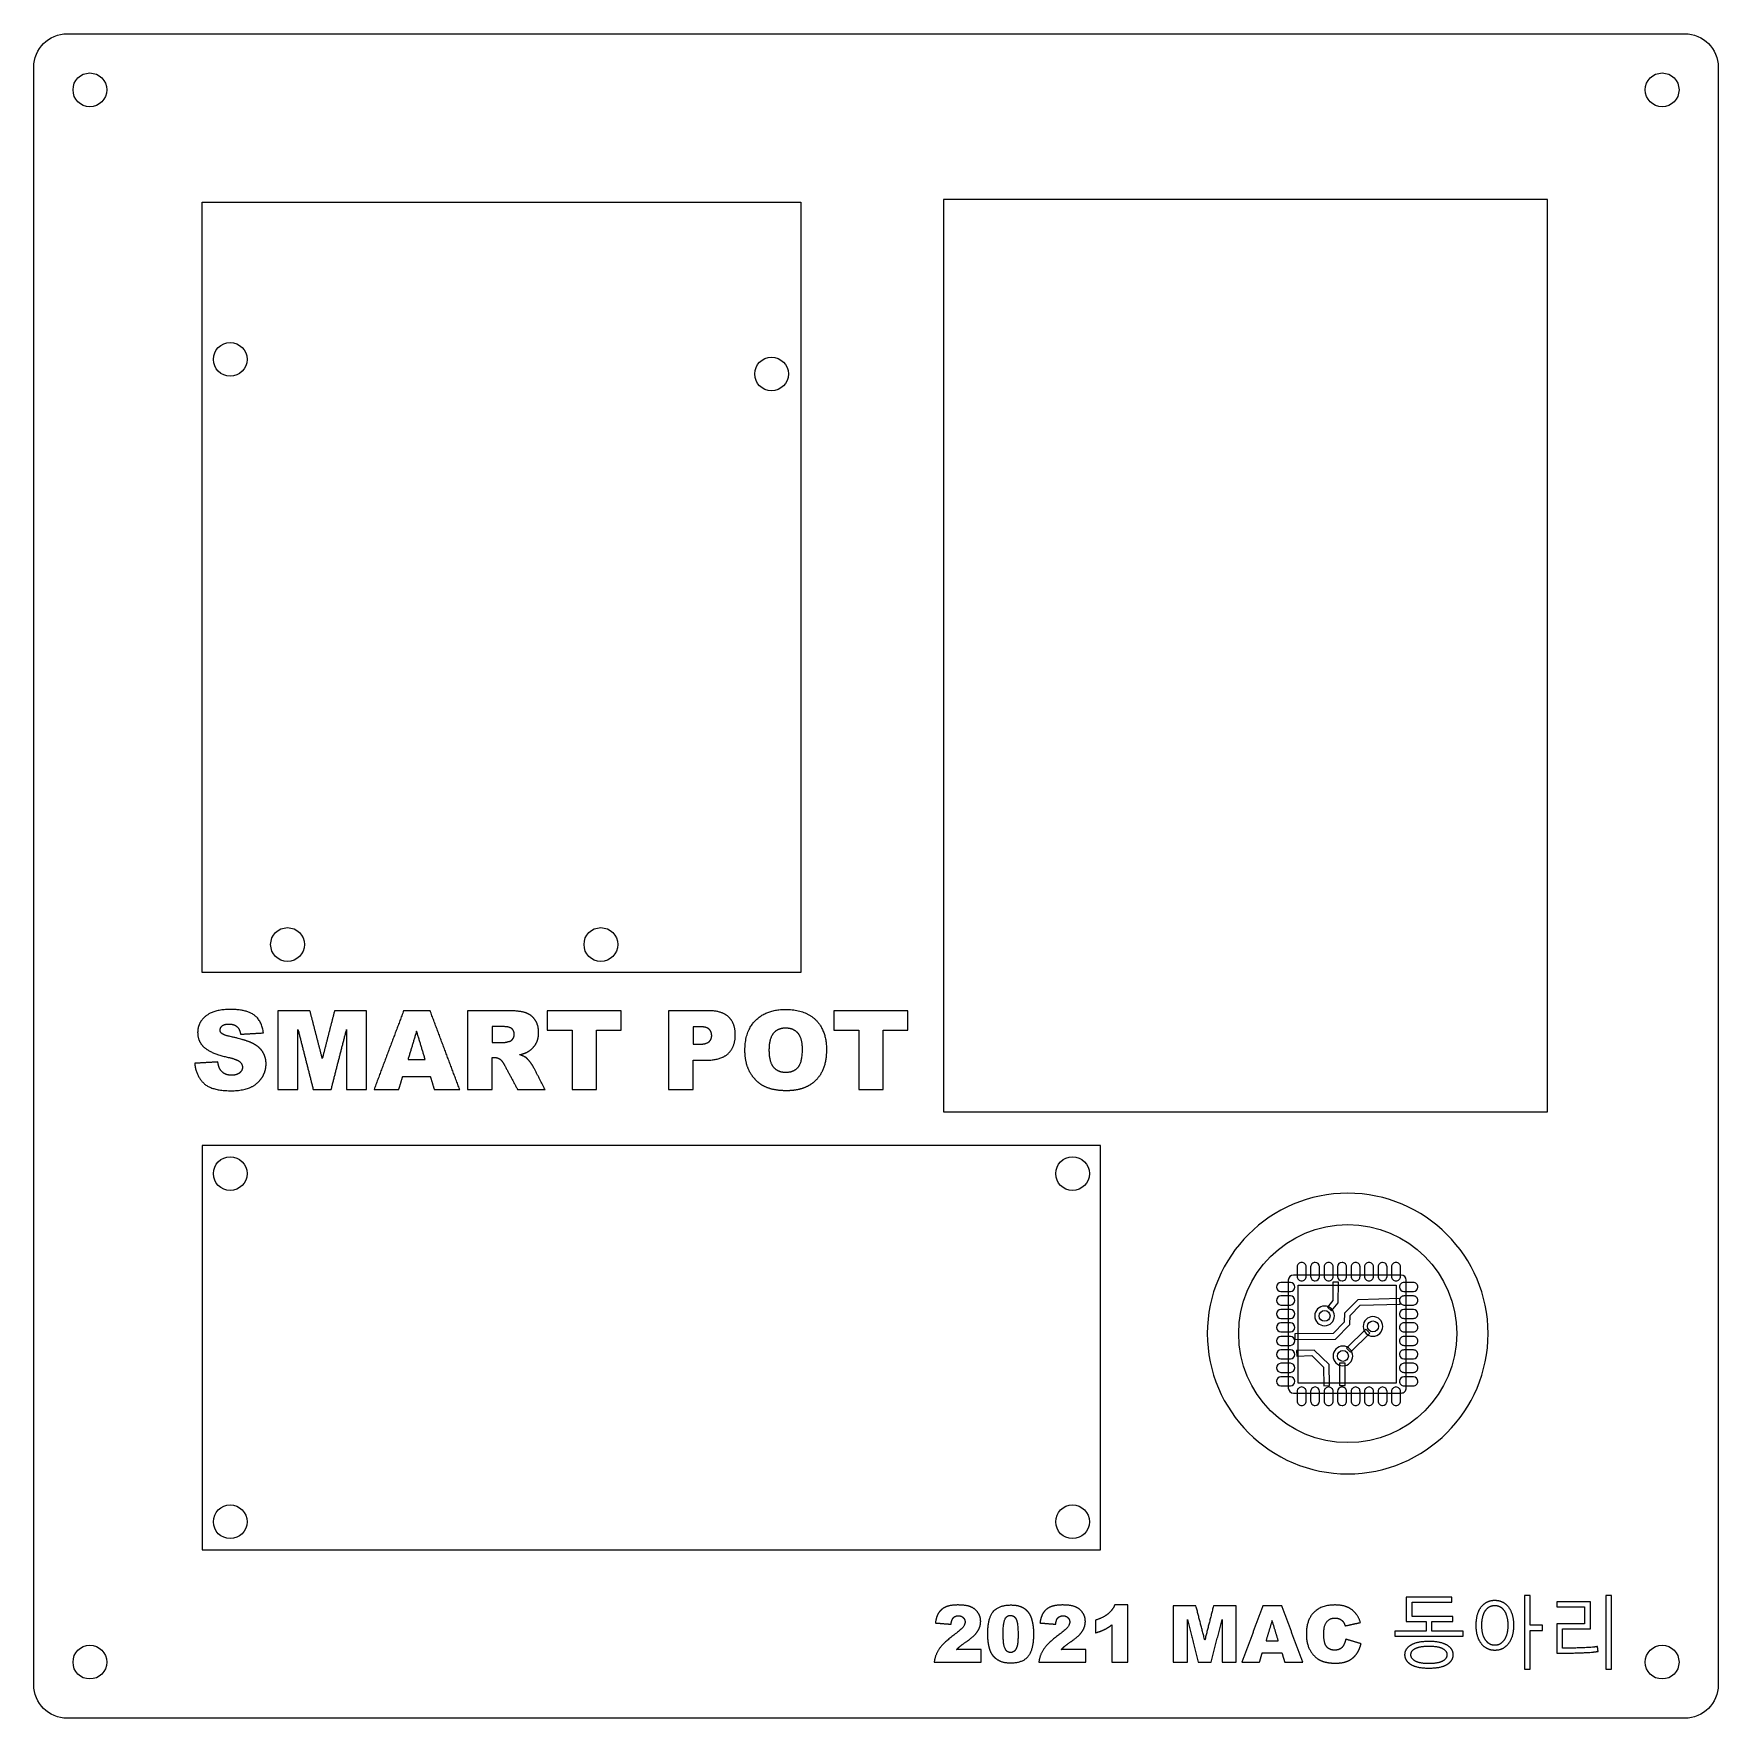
# Model space of a CAD drawing. Header units: millimetres. Extents: x 0 to 150, y 0 to 150.
import ezdxf

# ---------------------------------------------------------------- set-up
doc = ezdxf.new("R2010")
doc.units = ezdxf.units.MM
doc.layers.add('LCD', color=18, linetype='Continuous', true_color=0x000000)
doc.layers.add('기본값', color=18, linetype='Continuous', true_color=0x000000)

msp = doc.modelspace()

# ---------------------------------------------------------------- linework, layer by layer
at = {"layer": 'LCD', "color": 18, "true_color": 0x000000}
for p, q in [((111.71, 39.02), (111.71, 29.41)), ((121.77, 39.47), (112.16, 39.47)), ((112.5, 40.2), (112.5, 39.35)), ((113.3, 39.35), (113.3, 40.2)), ((113.7, 40.2), (113.7, 39.35)), ((114.5, 39.35), (114.5, 40.2)), ((114.9, 40.2), (114.9, 39.35)), ((115.7, 39.35), (115.7, 40.2)), ((116.1, 40.2), (116.1, 39.35)), ((116.9, 39.35), (116.9, 40.2)), ((117.3, 40.2), (117.3, 39.35)), ((118.1, 39.35), (118.1, 40.2)), ((118.5, 40.2), (118.5, 39.35)), ((119.3, 39.35), (119.3, 40.2)), ((119.7, 40.2), (119.7, 39.35)), ((120.5, 39.35), (120.5, 40.2)), ((120.9, 40.2), (120.9, 39.35)), ((121.7, 39.35), (121.7, 40.2)), ((122.22, 29.41), (122.22, 39.02)), ((111.9, 38.8), (111.05, 38.8)), ((111.05, 38.01), (111.9, 38.01)), ((111.9, 37.61), (111.05, 37.61)), ((112.6, 29.85), (112.6, 38.58)), ((112.6, 38.58), (121.33, 38.58)), ((115.69, 38.84), (115.67, 37.19)), ((116.19, 38.83), (115.69, 38.84)), ((116.16, 37), (116.19, 38.83)), ((121.33, 38.58), (121.33, 29.85)), ((122.85, 38.8), (122.01, 38.8)), ((122.01, 38.01), (122.85, 38.01)), ((122.85, 37.61), (122.01, 37.61)), ((111.05, 36.8), (111.9, 36.8)), ((111.9, 36.4), (111.05, 36.4)), ((115.67, 37.19), (115.19, 36.61)), ((115.19, 36.61), (115.57, 36.29)), ((115.57, 36.29), (116.16, 37)), ((116.72, 36.08), (116.7, 35.28)), ((117.91, 37.27), (116.72, 36.08)), ((117.21, 35.87), (118.12, 36.78)), ((121.64, 37.37), (117.91, 37.27)), ((118.12, 36.78), (121.66, 36.87)), ((121.66, 36.87), (121.64, 37.37)), ((122.01, 36.8), (122.85, 36.8)), ((122.85, 36.4), (122.01, 36.4)), ((111.05, 35.61), (111.9, 35.61)), ((111.9, 35.21), (111.05, 35.21)), ((116.7, 35.28), (115.7, 34.26)), ((115.91, 33.77), (117.19, 35.07)), ((118.62, 34.66), (116.9, 32.96)), ((117.19, 35.07), (117.21, 35.87)), ((118.97, 34.3), (118.62, 34.66)), ((122.01, 35.61), (122.85, 35.61)), ((122.85, 35.21), (122.01, 35.21)), ((111.05, 34.4), (111.9, 34.4)), ((111.9, 34.01), (111.05, 34.01)), ((111.05, 33.21), (111.9, 33.21)), ((115.7, 34.26), (112.3, 34.24)), ((112.3, 34.24), (112.3, 33.74)), ((112.3, 33.74), (115.91, 33.77)), ((117.25, 32.61), (118.97, 34.3)), ((122.01, 34.4), (122.85, 34.4)), ((122.85, 34.01), (122.01, 34.01)), ((122.01, 33.21), (122.85, 33.21)), ((111.9, 32.8), (111.05, 32.8)), ((111.05, 32.01), (111.9, 32.01)), ((111.9, 31.61), (111.05, 31.61)), ((114.01, 32.79), (112.45, 32.75)), ((112.45, 32.75), (112.46, 32.25)), ((112.46, 32.25), (113.81, 32.29)), ((113.81, 32.29), (114.84, 31.28)), ((115.34, 31.49), (114.01, 32.79)), ((116.77, 31.61), (116.27, 31.61)), ((116.27, 31.61), (116.27, 29.62)), ((116.77, 29.62), (116.77, 31.61)), ((116.9, 32.96), (117.25, 32.61)), ((122.85, 32.8), (122.01, 32.8)), ((122.01, 32.01), (122.85, 32.01)), ((122.85, 31.61), (122.01, 31.61)), ((111.05, 30.8), (111.9, 30.8)), ((111.9, 30.4), (111.05, 30.4)), ((114.84, 31.28), (114.88, 29.61)), ((115.38, 29.62), (115.34, 31.49)), ((122.01, 30.8), (122.85, 30.8)), ((122.85, 30.4), (122.01, 30.4)), ((111.05, 29.61), (111.9, 29.61)), ((112.16, 28.96), (121.77, 28.96)), ((112.5, 29.1), (112.5, 28.25)), ((121.33, 29.85), (112.6, 29.85)), ((113.3, 28.25), (113.3, 29.1)), ((113.7, 29.1), (113.7, 28.25)), ((114.5, 28.25), (114.5, 29.1)), ((114.88, 29.61), (115.38, 29.62)), ((114.9, 29.1), (114.9, 28.25)), ((115.7, 28.25), (115.7, 29.1)), ((116.1, 29.1), (116.1, 28.25)), ((116.27, 29.62), (116.77, 29.62)), ((116.9, 28.25), (116.9, 29.1)), ((117.3, 29.1), (117.3, 28.25)), ((118.1, 28.25), (118.1, 29.1)), ((118.5, 29.1), (118.5, 28.25)), ((119.3, 28.25), (119.3, 29.1)), ((119.7, 29.1), (119.7, 28.25)), ((120.5, 28.25), (120.5, 29.1)), ((120.9, 29.1), (120.9, 28.25)), ((121.7, 28.25), (121.7, 29.1)), ((122.01, 29.61), (122.85, 29.61))]:
    msp.add_line(p, q, dxfattribs=at)
for points in [[(117, 46.76), (110.12, 46.76), (104.5, 41.14), (104.5, 34.26)], [(129.5, 34.26), (129.5, 41.14), (123.89, 46.76), (117, 46.76)], [(107.3, 34.26), (107.3, 39.63), (111.63, 43.96), (117, 43.96)], [(117, 43.96), (122.38, 43.96), (126.71, 39.63), (126.71, 34.26)], [(112.9, 40.6), (112.8, 40.6), (112.69, 40.56), (112.62, 40.48)], [(113.19, 40.48), (113.11, 40.56), (113.01, 40.6), (112.9, 40.6)], [(114.1, 40.6), (114, 40.6), (113.9, 40.56), (113.82, 40.48)], [(114.5, 40.2), (114.5, 40.42), (114.32, 40.6), (114.1, 40.6)], [(115.3, 40.6), (115.2, 40.6), (115.09, 40.56), (115.02, 40.48)], [(115.59, 40.48), (115.51, 40.56), (115.41, 40.6), (115.3, 40.6)], [(116.5, 40.6), (116.28, 40.6), (116.1, 40.42), (116.1, 40.2)], [(116.79, 40.48), (116.71, 40.56), (116.61, 40.6), (116.5, 40.6)], [(117.7, 40.6), (117.6, 40.6), (117.5, 40.56), (117.42, 40.48)], [(117.99, 40.48), (117.91, 40.56), (117.81, 40.6), (117.7, 40.6)], [(118.9, 40.6), (118.8, 40.6), (118.69, 40.56), (118.62, 40.48)], [(119.19, 40.48), (119.11, 40.56), (119.01, 40.6), (118.9, 40.6)], [(120.1, 40.6), (120, 40.6), (119.9, 40.56), (119.82, 40.48)], [(120.5, 40.2), (120.5, 40.42), (120.32, 40.6), (120.1, 40.6)], [(121.3, 40.6), (121.2, 40.6), (121.09, 40.56), (121.02, 40.48)], [(121.59, 40.48), (121.51, 40.56), (121.41, 40.6), (121.3, 40.6)], [(112.16, 39.47), (111.91, 39.47), (111.71, 39.27), (111.71, 39.02)], [(112.62, 40.48), (112.54, 40.41), (112.5, 40.31), (112.5, 40.2)], [(112.5, 39.35), (112.5, 39.25), (112.54, 39.15), (112.62, 39.07)], [(112.62, 39.07), (112.69, 39), (112.8, 38.95), (112.9, 38.95)], [(112.9, 38.95), (113.01, 38.95), (113.11, 39), (113.19, 39.07)], [(113.3, 40.2), (113.3, 40.31), (113.26, 40.41), (113.19, 40.48)], [(113.19, 39.07), (113.26, 39.15), (113.3, 39.25), (113.3, 39.35)], [(113.82, 40.48), (113.75, 40.41), (113.7, 40.31), (113.7, 40.2)], [(113.7, 39.35), (113.7, 39.25), (113.75, 39.15), (113.82, 39.07)], [(113.82, 39.07), (113.9, 39), (114, 38.95), (114.1, 38.95)], [(114.1, 38.95), (114.32, 38.95), (114.5, 39.13), (114.5, 39.35)], [(115.02, 40.48), (114.94, 40.41), (114.9, 40.31), (114.9, 40.2)], [(114.9, 39.35), (114.9, 39.25), (114.94, 39.15), (115.02, 39.07)], [(115.02, 39.07), (115.09, 39), (115.2, 38.95), (115.3, 38.95)], [(115.3, 38.95), (115.41, 38.95), (115.51, 39), (115.59, 39.07)], [(115.7, 40.2), (115.7, 40.31), (115.66, 40.41), (115.59, 40.48)], [(115.59, 39.07), (115.66, 39.15), (115.7, 39.25), (115.7, 39.35)], [(116.1, 39.35), (116.1, 39.13), (116.28, 38.95), (116.5, 38.95)], [(116.5, 38.95), (116.61, 38.95), (116.71, 39), (116.79, 39.07)], [(116.9, 40.2), (116.9, 40.31), (116.86, 40.41), (116.79, 40.48)], [(116.79, 39.07), (116.86, 39.15), (116.9, 39.25), (116.9, 39.35)], [(117.42, 40.48), (117.34, 40.41), (117.3, 40.31), (117.3, 40.2)], [(117.3, 39.35), (117.3, 39.25), (117.34, 39.15), (117.42, 39.07)], [(117.42, 39.07), (117.5, 39), (117.6, 38.95), (117.7, 38.95)], [(117.7, 38.95), (117.81, 38.95), (117.91, 39), (117.99, 39.07)], [(118.1, 40.2), (118.1, 40.31), (118.06, 40.41), (117.99, 40.48)], [(117.99, 39.07), (118.06, 39.15), (118.1, 39.25), (118.1, 39.35)], [(118.62, 40.48), (118.54, 40.41), (118.5, 40.31), (118.5, 40.2)], [(118.5, 39.35), (118.5, 39.25), (118.54, 39.15), (118.62, 39.07)], [(118.62, 39.07), (118.69, 39), (118.8, 38.95), (118.9, 38.95)], [(118.9, 38.95), (119.01, 38.95), (119.11, 39), (119.19, 39.07)], [(119.3, 40.2), (119.3, 40.31), (119.26, 40.41), (119.19, 40.48)], [(119.19, 39.07), (119.26, 39.15), (119.3, 39.25), (119.3, 39.35)], [(119.82, 40.48), (119.75, 40.41), (119.7, 40.31), (119.7, 40.2)], [(119.7, 39.35), (119.7, 39.25), (119.75, 39.15), (119.82, 39.07)], [(119.82, 39.07), (119.9, 39), (120, 38.95), (120.1, 38.95)], [(120.1, 38.95), (120.32, 38.95), (120.5, 39.13), (120.5, 39.35)], [(121.02, 40.48), (120.94, 40.41), (120.9, 40.31), (120.9, 40.2)], [(120.9, 39.35), (120.9, 39.25), (120.94, 39.15), (121.02, 39.07)], [(121.02, 39.07), (121.09, 39), (121.2, 38.95), (121.3, 38.95)], [(121.3, 38.95), (121.41, 38.95), (121.51, 39), (121.59, 39.07)], [(121.7, 40.2), (121.7, 40.31), (121.66, 40.41), (121.59, 40.48)], [(121.59, 39.07), (121.66, 39.15), (121.7, 39.25), (121.7, 39.35)], [(122.22, 39.02), (122.22, 39.27), (122.02, 39.47), (121.77, 39.47)], [(111.05, 38.8), (110.83, 38.8), (110.65, 38.62), (110.65, 38.4)], [(110.65, 38.4), (110.65, 38.18), (110.83, 38.01), (111.05, 38.01)], [(111.05, 37.61), (110.83, 37.6), (110.65, 37.43), (110.65, 37.21)], [(112.3, 38.4), (112.3, 38.62), (112.12, 38.8), (111.9, 38.8)], [(111.9, 38.01), (112.12, 38.01), (112.3, 38.18), (112.3, 38.4)], [(112.3, 37.21), (112.3, 37.43), (112.12, 37.6), (111.9, 37.61)], [(121.72, 38.69), (121.65, 38.61), (121.61, 38.51), (121.61, 38.4)], [(121.61, 38.4), (121.61, 38.18), (121.79, 38.01), (122.01, 38.01)], [(122.01, 38.8), (121.9, 38.8), (121.8, 38.76), (121.72, 38.69)], [(122.01, 37.61), (121.9, 37.61), (121.8, 37.56), (121.72, 37.49)], [(123.14, 38.69), (123.06, 38.76), (122.96, 38.8), (122.85, 38.8)], [(122.85, 38.01), (123.07, 38.01), (123.25, 38.18), (123.25, 38.4)], [(123.14, 37.49), (123.06, 37.56), (122.96, 37.61), (122.85, 37.61)], [(123.25, 38.4), (123.25, 38.51), (123.21, 38.61), (123.14, 38.69)], [(110.65, 37.21), (110.65, 36.98), (110.83, 36.81), (111.05, 36.8)], [(111.05, 36.4), (110.83, 36.4), (110.65, 36.23), (110.65, 36.01)], [(110.65, 36.01), (110.65, 35.79), (110.83, 35.61), (111.05, 35.61)], [(111.9, 36.8), (112.12, 36.81), (112.3, 36.98), (112.3, 37.21)], [(112.3, 36.01), (112.3, 36.23), (112.12, 36.4), (111.9, 36.4)], [(111.9, 35.61), (112.12, 35.61), (112.3, 35.79), (112.3, 36.01)], [(114.94, 36.71), (114.46, 36.71), (114.07, 36.31), (114.07, 35.83)], [(114.46, 35.83), (114.46, 36.1), (114.67, 36.32), (114.94, 36.32)], [(115.82, 35.83), (115.82, 36.31), (115.42, 36.71), (114.94, 36.71)], [(114.94, 36.32), (115.21, 36.32), (115.43, 36.1), (115.43, 35.83)], [(121.72, 37.49), (121.65, 37.41), (121.61, 37.31), (121.61, 37.21)], [(121.61, 37.21), (121.61, 37.1), (121.65, 37), (121.72, 36.92)], [(122.01, 36.4), (121.79, 36.4), (121.61, 36.23), (121.61, 36.01)], [(121.61, 36.01), (121.61, 35.9), (121.65, 35.8), (121.72, 35.72)], [(121.72, 36.92), (121.8, 36.85), (121.9, 36.8), (122.01, 36.8)], [(122.85, 36.8), (122.96, 36.8), (123.06, 36.85), (123.14, 36.92)], [(123.25, 36.01), (123.25, 36.23), (123.07, 36.4), (122.85, 36.4)], [(123.25, 37.21), (123.25, 37.31), (123.21, 37.41), (123.14, 37.49)], [(123.14, 36.92), (123.21, 37), (123.25, 37.1), (123.25, 37.21)], [(123.14, 35.72), (123.21, 35.8), (123.25, 35.9), (123.25, 36.01)], [(111.05, 35.21), (110.83, 35.2), (110.65, 35.03), (110.65, 34.8)], [(110.65, 34.8), (110.65, 34.58), (110.83, 34.41), (111.05, 34.4)], [(112.3, 34.8), (112.3, 35.03), (112.12, 35.2), (111.9, 35.21)], [(111.9, 34.4), (112.12, 34.41), (112.3, 34.58), (112.3, 34.8)], [(114.07, 35.83), (114.07, 35.35), (114.46, 34.96), (114.94, 34.96)], [(114.94, 35.35), (114.67, 35.35), (114.46, 35.56), (114.46, 35.83)], [(115.43, 35.83), (115.43, 35.56), (115.21, 35.35), (114.94, 35.35)], [(114.94, 34.96), (115.42, 34.96), (115.82, 35.35), (115.82, 35.83)], [(119.25, 35.77), (118.77, 35.77), (118.38, 35.38), (118.38, 34.89)], [(118.38, 34.89), (118.38, 34.41), (118.77, 34.02), (119.25, 34.02)], [(118.76, 34.89), (118.76, 35.16), (118.98, 35.38), (119.25, 35.38)], [(119.25, 34.41), (118.98, 34.41), (118.76, 34.62), (118.76, 34.89)], [(120.12, 34.89), (120.12, 35.38), (119.73, 35.77), (119.25, 35.77)], [(119.25, 35.38), (119.52, 35.38), (119.74, 35.16), (119.74, 34.89)], [(119.74, 34.89), (119.74, 34.62), (119.52, 34.41), (119.25, 34.41)], [(119.25, 34.02), (119.73, 34.02), (120.12, 34.41), (120.12, 34.89)], [(121.72, 35.09), (121.65, 35.01), (121.61, 34.91), (121.61, 34.8)], [(121.61, 34.8), (121.61, 34.7), (121.65, 34.6), (121.72, 34.52)], [(121.72, 35.72), (121.8, 35.65), (121.9, 35.61), (122.01, 35.61)], [(122.01, 35.21), (121.9, 35.21), (121.8, 35.16), (121.72, 35.09)], [(121.72, 34.52), (121.8, 34.45), (121.9, 34.4), (122.01, 34.4)], [(122.85, 35.61), (122.96, 35.61), (123.06, 35.65), (123.14, 35.72)], [(123.14, 35.09), (123.06, 35.16), (122.96, 35.21), (122.85, 35.21)], [(122.85, 34.4), (122.96, 34.4), (123.06, 34.45), (123.14, 34.52)], [(123.25, 34.8), (123.25, 34.91), (123.21, 35.01), (123.14, 35.09)], [(123.14, 34.52), (123.21, 34.6), (123.25, 34.7), (123.25, 34.8)], [(104.5, 34.26), (104.5, 27.37), (110.12, 21.76), (117, 21.76)], [(117, 24.55), (111.63, 24.55), (107.3, 28.88), (107.3, 34.26)], [(111.05, 34.01), (110.83, 34.01), (110.65, 33.83), (110.65, 33.61)], [(110.65, 33.61), (110.65, 33.39), (110.83, 33.21), (111.05, 33.21)], [(112.3, 33.61), (112.3, 33.83), (112.12, 34.01), (111.9, 34.01)], [(111.9, 33.21), (112.12, 33.21), (112.3, 33.39), (112.3, 33.61)], [(116.57, 33.14), (116.09, 33.14), (115.7, 32.74), (115.7, 32.26)], [(117.45, 32.26), (117.45, 32.74), (117.05, 33.14), (116.57, 33.14)], [(126.71, 34.26), (126.71, 28.88), (122.38, 24.55), (117, 24.55)], [(117, 21.76), (123.89, 21.76), (129.5, 27.37), (129.5, 34.26)], [(121.72, 33.89), (121.65, 33.81), (121.61, 33.71), (121.61, 33.61)], [(121.61, 33.61), (121.61, 33.5), (121.65, 33.4), (121.72, 33.32)], [(122.01, 34.01), (121.9, 34.01), (121.8, 33.96), (121.72, 33.89)], [(121.72, 33.32), (121.8, 33.25), (121.9, 33.2), (122.01, 33.21)], [(123.14, 33.89), (123.06, 33.96), (122.96, 34.01), (122.85, 34.01)], [(122.85, 33.21), (122.96, 33.2), (123.06, 33.25), (123.14, 33.32)], [(123.25, 33.61), (123.25, 33.71), (123.21, 33.81), (123.14, 33.89)], [(123.14, 33.32), (123.21, 33.4), (123.25, 33.5), (123.25, 33.61)], [(111.05, 32.8), (110.83, 32.8), (110.65, 32.62), (110.65, 32.4)], [(110.65, 32.4), (110.65, 32.18), (110.83, 32.01), (111.05, 32.01)], [(111.05, 31.61), (110.83, 31.6), (110.65, 31.43), (110.65, 31.21)], [(112.3, 32.4), (112.3, 32.62), (112.12, 32.8), (111.9, 32.8)], [(111.9, 32.01), (112.12, 32.01), (112.3, 32.18), (112.3, 32.4)], [(112.3, 31.21), (112.3, 31.43), (112.12, 31.6), (111.9, 31.61)], [(115.7, 32.26), (115.7, 31.78), (116.09, 31.39), (116.57, 31.39)], [(116.09, 32.26), (116.09, 32.53), (116.3, 32.75), (116.57, 32.75)], [(116.57, 31.78), (116.3, 31.78), (116.09, 31.99), (116.09, 32.26)], [(116.57, 32.75), (116.84, 32.75), (117.06, 32.53), (117.06, 32.26)], [(117.06, 32.26), (117.06, 31.99), (116.84, 31.78), (116.57, 31.78)], [(116.57, 31.39), (117.05, 31.39), (117.45, 31.78), (117.45, 32.26)], [(121.72, 32.69), (121.65, 32.61), (121.61, 32.51), (121.61, 32.4)], [(121.61, 32.4), (121.61, 32.18), (121.79, 32.01), (122.01, 32.01)], [(122.01, 32.8), (121.9, 32.8), (121.8, 32.76), (121.72, 32.69)], [(122.01, 31.61), (121.9, 31.61), (121.8, 31.56), (121.72, 31.49)], [(123.14, 32.69), (123.06, 32.76), (122.96, 32.8), (122.85, 32.8)], [(122.85, 32.01), (123.07, 32.01), (123.25, 32.18), (123.25, 32.4)], [(123.14, 31.49), (123.06, 31.56), (122.96, 31.61), (122.85, 31.61)], [(123.25, 32.4), (123.25, 32.51), (123.21, 32.61), (123.14, 32.69)], [(110.65, 31.21), (110.65, 30.98), (110.83, 30.81), (111.05, 30.8)], [(111.05, 30.4), (110.83, 30.4), (110.65, 30.23), (110.65, 30.01)], [(110.65, 30.01), (110.65, 29.79), (110.83, 29.61), (111.05, 29.61)], [(111.9, 30.8), (112.12, 30.81), (112.3, 30.98), (112.3, 31.21)], [(112.3, 30.01), (112.3, 30.23), (112.12, 30.4), (111.9, 30.4)], [(111.9, 29.61), (112.12, 29.61), (112.3, 29.79), (112.3, 30.01)], [(121.72, 31.49), (121.65, 31.41), (121.61, 31.31), (121.61, 31.21)], [(121.61, 31.21), (121.61, 31.1), (121.65, 31), (121.72, 30.92)], [(122.01, 30.4), (121.79, 30.4), (121.61, 30.23), (121.61, 30.01)], [(121.61, 30.01), (121.61, 29.9), (121.65, 29.8), (121.72, 29.72)], [(121.72, 30.92), (121.8, 30.85), (121.9, 30.8), (122.01, 30.8)], [(122.85, 30.8), (122.96, 30.8), (123.06, 30.85), (123.14, 30.92)], [(123.25, 30.01), (123.25, 30.23), (123.07, 30.4), (122.85, 30.4)], [(123.25, 31.21), (123.25, 31.31), (123.21, 31.41), (123.14, 31.49)], [(123.14, 30.92), (123.21, 31), (123.25, 31.1), (123.25, 31.21)], [(123.14, 29.72), (123.21, 29.8), (123.25, 29.9), (123.25, 30.01)], [(111.71, 29.41), (111.71, 29.16), (111.91, 28.96), (112.16, 28.96)], [(112.62, 29.38), (112.54, 29.31), (112.5, 29.21), (112.5, 29.1)], [(112.9, 29.5), (112.8, 29.5), (112.69, 29.46), (112.62, 29.38)], [(113.19, 29.38), (113.11, 29.46), (113.01, 29.5), (112.9, 29.5)], [(113.3, 29.1), (113.3, 29.21), (113.26, 29.31), (113.19, 29.38)], [(113.82, 29.38), (113.75, 29.31), (113.7, 29.21), (113.7, 29.1)], [(114.1, 29.5), (114, 29.5), (113.9, 29.46), (113.82, 29.38)], [(114.5, 29.1), (114.5, 29.32), (114.32, 29.5), (114.1, 29.5)], [(115.02, 29.38), (114.94, 29.31), (114.9, 29.21), (114.9, 29.1)], [(115.3, 29.5), (115.2, 29.5), (115.09, 29.46), (115.02, 29.38)], [(115.59, 29.38), (115.51, 29.46), (115.41, 29.5), (115.3, 29.5)], [(115.7, 29.1), (115.7, 29.21), (115.66, 29.31), (115.59, 29.38)], [(116.5, 29.5), (116.28, 29.5), (116.1, 29.32), (116.1, 29.1)], [(116.79, 29.38), (116.71, 29.46), (116.61, 29.5), (116.5, 29.5)], [(116.9, 29.1), (116.9, 29.21), (116.86, 29.31), (116.79, 29.38)], [(117.42, 29.38), (117.34, 29.31), (117.3, 29.21), (117.3, 29.1)], [(117.7, 29.5), (117.6, 29.5), (117.5, 29.46), (117.42, 29.38)], [(117.99, 29.38), (117.91, 29.46), (117.81, 29.5), (117.7, 29.5)], [(118.1, 29.1), (118.1, 29.21), (118.06, 29.31), (117.99, 29.38)], [(118.62, 29.38), (118.54, 29.31), (118.5, 29.21), (118.5, 29.1)], [(118.9, 29.5), (118.8, 29.5), (118.69, 29.46), (118.62, 29.38)], [(119.19, 29.38), (119.11, 29.46), (119.01, 29.5), (118.9, 29.5)], [(119.3, 29.1), (119.3, 29.21), (119.26, 29.31), (119.19, 29.38)], [(119.82, 29.38), (119.75, 29.31), (119.7, 29.21), (119.7, 29.1)], [(120.1, 29.5), (120, 29.5), (119.9, 29.46), (119.82, 29.38)], [(120.5, 29.1), (120.5, 29.32), (120.32, 29.5), (120.1, 29.5)], [(121.02, 29.38), (120.94, 29.31), (120.9, 29.21), (120.9, 29.1)], [(121.3, 29.5), (121.2, 29.5), (121.09, 29.46), (121.02, 29.38)], [(121.59, 29.38), (121.51, 29.46), (121.41, 29.5), (121.3, 29.5)], [(121.7, 29.1), (121.7, 29.21), (121.66, 29.31), (121.59, 29.38)], [(121.72, 29.72), (121.8, 29.65), (121.9, 29.61), (122.01, 29.61)], [(121.77, 28.96), (121.89, 28.96), (122, 29.01), (122.09, 29.09)], [(122.09, 29.09), (122.17, 29.18), (122.22, 29.29), (122.22, 29.41)], [(122.85, 29.61), (122.96, 29.61), (123.06, 29.65), (123.14, 29.72)], [(112.5, 28.25), (112.5, 28.15), (112.54, 28.05), (112.62, 27.97)], [(112.62, 27.97), (112.69, 27.9), (112.8, 27.85), (112.9, 27.85)], [(112.9, 27.85), (113.01, 27.85), (113.11, 27.9), (113.19, 27.97)], [(113.19, 27.97), (113.26, 28.05), (113.3, 28.15), (113.3, 28.25)], [(113.7, 28.25), (113.7, 28.15), (113.75, 28.05), (113.82, 27.97)], [(113.82, 27.97), (113.9, 27.9), (114, 27.85), (114.1, 27.85)], [(114.1, 27.85), (114.32, 27.85), (114.5, 28.03), (114.5, 28.25)], [(114.9, 28.25), (114.9, 28.15), (114.94, 28.05), (115.02, 27.97)], [(115.02, 27.97), (115.09, 27.9), (115.2, 27.85), (115.3, 27.85)], [(115.3, 27.85), (115.41, 27.85), (115.51, 27.9), (115.59, 27.97)], [(115.59, 27.97), (115.66, 28.05), (115.7, 28.15), (115.7, 28.25)], [(116.1, 28.25), (116.1, 28.03), (116.28, 27.85), (116.5, 27.85)], [(116.5, 27.85), (116.61, 27.85), (116.71, 27.9), (116.79, 27.97)], [(116.79, 27.97), (116.86, 28.05), (116.9, 28.15), (116.9, 28.25)], [(117.3, 28.25), (117.3, 28.15), (117.34, 28.05), (117.42, 27.97)], [(117.42, 27.97), (117.5, 27.9), (117.6, 27.85), (117.7, 27.85)], [(117.7, 27.85), (117.81, 27.85), (117.91, 27.9), (117.99, 27.97)], [(117.99, 27.97), (118.06, 28.05), (118.1, 28.15), (118.1, 28.25)], [(118.5, 28.25), (118.5, 28.15), (118.54, 28.05), (118.62, 27.97)], [(118.62, 27.97), (118.69, 27.9), (118.8, 27.85), (118.9, 27.85)], [(118.9, 27.85), (119.01, 27.85), (119.11, 27.9), (119.19, 27.97)], [(119.19, 27.97), (119.26, 28.05), (119.3, 28.15), (119.3, 28.25)], [(119.7, 28.25), (119.7, 28.15), (119.75, 28.05), (119.82, 27.97)], [(119.82, 27.97), (119.9, 27.9), (120, 27.85), (120.1, 27.85)], [(120.1, 27.85), (120.32, 27.85), (120.5, 28.03), (120.5, 28.25)], [(120.9, 28.25), (120.9, 28.15), (120.94, 28.05), (121.02, 27.97)], [(121.02, 27.97), (121.09, 27.9), (121.2, 27.85), (121.3, 27.85)], [(121.3, 27.85), (121.41, 27.85), (121.51, 27.9), (121.59, 27.97)], [(121.59, 27.97), (121.66, 28.05), (121.7, 28.15), (121.7, 28.25)]]:
    msp.add_open_spline(points, degree=3, dxfattribs=at)
at = {"layer": '기본값'}
for p, q in [((42.25, 63), (38.64, 63)), ((38.64, 63), (38.64, 56)), ((41.77, 61.59), (40.82, 61.59)), ((40.82, 61.59), (40.82, 60.16)), ((60.13, 63), (56.53, 63)), ((56.53, 63), (56.53, 56)), ((59.32, 61.58), (58.71, 61.58)), ((58.71, 61.58), (58.71, 60.02)), ((40.82, 60.16), (41.73, 60.16)), ((58.71, 60.02), (59.24, 60.02)), ((40.82, 56), (40.82, 58.84)), ((40.82, 58.84), (41.01, 58.84)), ((58.71, 56), (58.71, 58.6)), ((58.71, 58.6), (59.89, 58.6)), ((38.64, 56), (40.82, 56)), ((56.53, 56), (58.71, 56)), ((97.41, 10.09), (96.26, 10.09)), ((97.41, 5), (97.41, 10.09)), ((96.01, 8.33), (96.01, 5)), ((84.35, 6.13), (82.18, 6.13)), ((84.35, 5), (84.35, 6.13)), ((93.67, 6.13), (91.5, 6.13)), ((93.67, 5), (93.67, 6.13)), ((80.18, 5), (84.35, 5)), ((89.5, 5), (93.67, 5)), ((96.01, 5), (97.41, 5))]:
    msp.add_line(p, q, dxfattribs=at)
for points in [[(3, 150), (147, 150)], [(0, 3), (0, 147)], [(150, 147), (150, 3)], [(147, 0), (3, 0)]]:
    msp.add_lwpolyline(points, dxfattribs=at)
for points in [[(81, 54), (134.79, 54), (134.79, 135.24), (81, 135.24)], [(15, 68.9), (15, 135), (68.3, 135), (68.3, 69.9), (68.3, 66.4), (53.85, 66.4), (19.85, 66.4), (18.85, 66.4), (17.85, 66.4), (15, 66.4)], [(15, 15), (95, 15), (95, 51), (15, 51)]]:
    msp.add_lwpolyline(points, close=True, dxfattribs=at)
for centre in [(5, 145), (145, 145), (17.5, 121), (65.7, 119.7), (22.6, 68.9), (50.5, 68.9), (17.5, 48.5), (92.5, 48.5), (17.5, 17.5), (92.5, 17.5), (5, 5), (145, 5)]:
    msp.add_circle(centre, 1.5, dxfattribs=at)
at = {"layer": '기본값', "extrusion": (0, 0, -1)}
for centre, start, end in [((-3, 147), 360, 90), ((-147, 147), 90, 180), ((-3, 3), 270, 0), ((-147, 3), 180, 270)]:
    msp.add_arc(centre, 3, start, end, dxfattribs=at)
at = {"layer": '기본값'}
for points, knots in [([(20.46, 61.03), (20.33, 62.12), (19.62, 62.62), (18.92, 63.12), (17.58, 63.12), (16.48, 63.12), (15.86, 62.84), (15.23, 62.57), (14.91, 62.09), (14.6, 61.61), (14.6, 61.07), (14.6, 60.25), (15.21, 59.72), (15.82, 59.19), (17.24, 58.87), (18.11, 58.68), (18.35, 58.46), (18.59, 58.25), (18.59, 57.98), (18.59, 57.69), (18.34, 57.47), (18.09, 57.26), (17.62, 57.26), (17, 57.26), (16.67, 57.68), (16.46, 57.94), (16.4, 58.44)], [-28, -28, -28, -27, -27, -26, -26, -25, -25, -24, -24, -23, -23, -22, -22, -21, -21, -20, -20, -19, -19, -18, -18, -17, -17, -16, -16, -15, -15, -15]), ([(63.33, 59.5), (63.33, 58.27), (63.82, 57.45), (64.3, 56.64), (65.07, 56.26), (65.85, 55.88), (67.03, 55.88), (68.2, 55.88), (68.98, 56.32), (69.76, 56.75), (70.17, 57.54), (70.59, 58.33), (70.59, 59.55), (70.59, 61.24), (69.64, 62.18), (68.7, 63.12), (66.95, 63.12), (65.24, 63.12), (64.29, 62.16), (63.33, 61.21), (63.33, 59.5)], [-10, -10, -10, -9, -9, -8, -8, -7, -7, -6, -6, -5, -5, -4, -4, -3, -3, -2, -2, -1, -1, 0, 0, 0]), ([(16.76, 60.97), (16.6, 61.1), (16.6, 61.27), (16.6, 61.5), (16.79, 61.66), (16.98, 61.82), (17.36, 61.82), (17.82, 61.82), (18.08, 61.6), (18.34, 61.39), (18.42, 60.91)], [-34, -34, -34, -33, -33, -32, -32, -31, -31, -30, -30, -29, -29, -29]), ([(42.3, 60.26), (42.52, 60.3), (42.65, 60.48), (42.79, 60.66), (42.79, 60.88), (42.79, 61.22), (42.57, 61.41), (42.36, 61.59), (41.77, 61.59)], [2, 2, 2, 3, 3, 4, 4, 5, 5, 6, 6, 6]), ([(43.27, 59.09), (43.75, 59.2), (44.03, 59.37), (44.46, 59.63), (44.71, 60.05), (44.96, 60.47), (44.96, 61.06), (44.96, 61.73), (44.64, 62.19), (44.31, 62.66), (43.78, 62.83), (43.25, 63), (42.25, 63)], [-8, -8, -8, -7, -7, -6, -6, -5, -5, -4, -4, -3, -3, -2, -2, -2]), ([(59.24, 60.02), (59.86, 60.02), (60.12, 60.23), (60.37, 60.45), (60.37, 60.79), (60.37, 61.12), (60.15, 61.35), (59.93, 61.58), (59.32, 61.58)], [1, 1, 1, 2, 2, 3, 3, 4, 4, 5, 5, 5]), ([(59.89, 58.6), (61.2, 58.6), (61.84, 59.19), (62.47, 59.79), (62.47, 60.85), (62.47, 61.88), (61.89, 62.44), (61.3, 63), (60.13, 63)], [-5, -5, -5, -4, -4, -3, -3, -2, -2, -1, -1, -1]), ([(14.34, 58.32), (14.43, 57.26), (15.12, 56.57), (15.8, 55.88), (17.59, 55.88), (18.61, 55.88), (19.28, 56.17), (19.94, 56.47), (20.32, 57.04), (20.69, 57.6), (20.69, 58.28), (20.69, 58.85), (20.41, 59.31), (20.13, 59.78), (19.52, 60.09), (18.9, 60.4), (17.49, 60.71), (16.91, 60.83), (16.76, 60.97)], [-43, -43, -43, -42, -42, -41, -41, -40, -40, -39, -39, -38, -38, -37, -37, -36, -36, -35, -35, -34, -34, -34]), ([(65.5, 59.49), (65.5, 58.43), (65.89, 57.96), (66.29, 57.5), (66.96, 57.5), (67.66, 57.5), (68.04, 57.95), (68.42, 58.41), (68.42, 59.58), (68.42, 60.57), (68.03, 61.03), (67.63, 61.48), (66.94, 61.48), (66.29, 61.48), (65.89, 61.02), (65.5, 60.56), (65.5, 59.49)], [0, 0, 0, 1, 1, 2, 2, 3, 3, 4, 4, 5, 5, 6, 6, 7, 7, 8, 8, 8]), ([(44.48, 58.03), (44.4, 58.18), (44.18, 58.46), (43.95, 58.75), (43.83, 58.83), (43.66, 58.96), (43.27, 59.09)], [-11, -11, -11, -10, -10, -9, -9, -8, -8, -8]), ([(130.1, 6.05), (130.86, 6.05), (131.31, 6.65), (131.77, 7.24), (131.77, 8.28), (131.77, 9.31), (131.31, 9.91), (130.86, 10.51), (130.1, 10.51), (129.35, 10.51), (128.89, 9.92), (128.44, 9.33), (128.44, 8.28), (128.44, 7.24), (128.9, 6.65), (129.36, 6.05), (130.1, 6.05)], [-8, -8, -8, -7, -7, -6, -6, -5, -5, -4, -4, -3, -3, -2, -2, -1, -1, 0, 0, 0]), ([(81.68, 8.38), (81.74, 8.8), (81.9, 8.97), (82.07, 9.13), (82.34, 9.13), (82.6, 9.13), (82.76, 8.97), (82.93, 8.81), (82.93, 8.58), (82.93, 8.37), (82.76, 8.13), (82.59, 7.9), (81.98, 7.45), (80.98, 6.71), (80.62, 6.16), (80.26, 5.62), (80.18, 5)], [-11, -11, -11, -10, -10, -9, -9, -8, -8, -7, -7, -6, -6, -5, -5, -4, -4, -3, -3, -3]), ([(82.18, 6.13), (82.37, 6.32), (82.52, 6.44), (82.66, 6.55), (83.08, 6.84), (83.78, 7.34), (84.05, 7.76), (84.32, 8.17), (84.32, 8.63), (84.32, 9.06), (84.08, 9.4), (83.85, 9.75), (83.44, 9.92), (83.04, 10.09), (82.3, 10.09), (81.6, 10.09), (81.2, 9.91), (80.8, 9.73), (80.59, 9.4), (80.37, 9.08), (80.29, 8.49)], [-22, -22, -22, -21, -21, -20, -20, -19, -19, -18, -18, -17, -17, -16, -16, -15, -15, -14, -14, -13, -13, -12, -12, -12]), ([(84.95, 7.52), (84.95, 6.94), (85.05, 6.46), (85.15, 5.98), (85.33, 5.71), (85.58, 5.32), (85.97, 5.12), (86.35, 4.91), (86.98, 4.91), (88.11, 4.91), (88.57, 5.55), (89.03, 6.18), (89.03, 7.54), (89.03, 8.14), (88.89, 8.7), (88.82, 9), (88.7, 9.22), (88.58, 9.44), (88.38, 9.64), (88.18, 9.84), (87.85, 9.96), (87.53, 10.09), (87.02, 10.09), (85.97, 10.09), (85.46, 9.52), (84.95, 8.95), (84.95, 7.52)], [-13, -13, -13, -12, -12, -11, -11, -10, -10, -9, -9, -8, -8, -7, -7, -6, -6, -5, -5, -4, -4, -3, -3, -2, -2, -1, -1, 0, 0, 0]), ([(86.32, 7.52), (86.32, 6.56), (86.49, 6.21), (86.66, 5.86), (86.98, 5.86), (87.19, 5.86), (87.35, 6.01), (87.5, 6.16), (87.58, 6.48), (87.65, 6.8), (87.65, 7.48), (87.65, 8.48), (87.48, 8.82), (87.31, 9.16), (86.97, 9.16), (86.63, 9.16), (86.48, 8.81), (86.32, 8.46), (86.32, 7.52)], [0, 0, 0, 1, 1, 2, 2, 3, 3, 4, 4, 5, 5, 6, 6, 7, 7, 8, 8, 9, 9, 9]), ([(91, 8.38), (91.05, 8.8), (91.22, 8.97), (91.39, 9.13), (91.66, 9.13), (91.91, 9.13), (92.08, 8.97), (92.25, 8.81), (92.25, 8.58), (92.25, 8.37), (92.08, 8.13), (91.91, 7.9), (91.3, 7.45), (90.3, 6.71), (89.94, 6.16), (89.57, 5.62), (89.5, 5)], [-11, -11, -11, -10, -10, -9, -9, -8, -8, -7, -7, -6, -6, -5, -5, -4, -4, -3, -3, -3]), ([(91.5, 6.13), (91.69, 6.32), (91.83, 6.44), (91.97, 6.55), (92.39, 6.84), (93.1, 7.34), (93.37, 7.76), (93.64, 8.17), (93.64, 8.63), (93.64, 9.06), (93.4, 9.4), (93.17, 9.75), (92.76, 9.92), (92.35, 10.09), (91.62, 10.09), (90.92, 10.09), (90.52, 9.91), (90.12, 9.73), (89.9, 9.4), (89.69, 9.08), (89.6, 8.49)], [-22, -22, -22, -21, -21, -20, -20, -19, -19, -18, -18, -17, -17, -16, -16, -15, -15, -14, -14, -13, -13, -12, -12, -12]), ([(96.26, 10.09), (96.04, 9.61), (95.65, 9.29), (95.26, 8.97), (94.55, 8.74)], [-9, -9, -9, -8, -8, -7, -7, -7]), ([(118.14, 8.53), (117.88, 9.32), (117.33, 9.7), (116.79, 10.09), (115.85, 10.09), (114.64, 10.09), (113.98, 9.42), (113.32, 8.75), (113.32, 7.51), (113.32, 6.58), (113.7, 5.98), (114.07, 5.39), (114.59, 5.15), (115.11, 4.91), (115.92, 4.91), (116.59, 4.91), (117.03, 5.11), (117.46, 5.3), (117.76, 5.69), (118.05, 6.07), (118.19, 6.64)], [-20, -20, -20, -19, -19, -18, -18, -17, -17, -16, -16, -15, -15, -14, -14, -13, -13, -12, -12, -11, -11, -10, -10, -10]), ([(130.1, 10.05), (129.58, 10.05), (129.26, 9.58), (128.94, 9.1), (128.94, 8.28), (128.94, 7.47), (129.26, 6.99), (129.59, 6.5), (130.1, 6.5), (130.61, 6.5), (130.94, 6.99), (131.26, 7.48), (131.26, 8.28), (131.26, 9.1), (130.94, 9.58), (130.62, 10.05), (130.1, 10.05)], [0, 0, 0, 1, 1, 2, 2, 3, 3, 4, 4, 5, 5, 6, 6, 7, 7, 8, 8, 8]), ([(94.55, 7.61), (95.03, 7.75), (95.35, 7.91), (95.67, 8.07), (96.01, 8.33)], [-6, -6, -6, -5, -5, -4, -4, -4]), ([(116.83, 7.05), (116.73, 6.57), (116.5, 6.32), (116.28, 6.07), (115.83, 6.07), (115.38, 6.07), (115.12, 6.38), (114.87, 6.69), (114.87, 7.52), (114.87, 8.19), (115.08, 8.51), (115.36, 8.93), (115.89, 8.93), (116.12, 8.93), (116.31, 8.83), (116.49, 8.74), (116.62, 8.56), (116.7, 8.45), (116.77, 8.23)], [-30, -30, -30, -29, -29, -28, -28, -27, -27, -26, -26, -25, -25, -24, -24, -23, -23, -22, -22, -21, -21, -21]), ([(124.23, 4.44), (125.27, 4.44), (125.82, 4.77), (126.37, 5.1), (126.37, 5.66), (126.37, 6.21), (125.82, 6.54), (125.27, 6.87), (124.23, 6.87), (123.2, 6.87), (122.65, 6.54), (122.1, 6.21), (122.1, 5.66), (122.1, 5.1), (122.65, 4.77), (123.2, 4.44), (124.23, 4.44)], [-8, -8, -8, -7, -7, -6, -6, -5, -5, -4, -4, -3, -3, -2, -2, -1, -1, 0, 0, 0]), ([(124.23, 6.43), (123.45, 6.43), (123.04, 6.23), (122.63, 6.02), (122.63, 5.66), (122.63, 5.3), (123.04, 5.08), (123.45, 4.87), (124.23, 4.87), (125.02, 4.87), (125.43, 5.08), (125.84, 5.3), (125.84, 5.66), (125.84, 6.02), (125.43, 6.23), (125.02, 6.43), (124.23, 6.43)], [0, 0, 0, 1, 1, 2, 2, 3, 3, 4, 4, 5, 5, 6, 6, 7, 7, 8, 8, 8])]:
    msp.add_open_spline(points, degree=2, knots=knots, dxfattribs=at)
for points in [[(24.6, 63), (23.18, 63), (21.75, 63)], [(29.63, 63), (28.21, 63), (26.79, 63)], [(35.3, 63), (34.12, 63), (32.94, 63)], [(52.3, 63), (49.02, 63), (45.73, 63)], [(77.84, 63), (74.55, 63), (71.26, 63)], [(21.75, 63), (21.75, 59.5), (21.75, 56)], [(25.7, 58.74), (25.15, 60.87), (24.6, 63)], [(26.79, 63), (26.24, 60.87), (25.7, 58.74)], [(29.63, 56), (29.63, 59.5), (29.63, 63)], [(32.94, 63), (31.62, 59.5), (30.31, 56)], [(37.93, 56), (36.61, 59.5), (35.3, 63)], [(45.73, 63), (45.73, 62.14), (45.73, 61.27)], [(52.3, 61.27), (52.3, 62.14), (52.3, 63)], [(71.26, 63), (71.26, 62.14), (71.26, 61.27)], [(77.84, 61.27), (77.84, 62.14), (77.84, 63)], [(18.42, 60.91), (19.44, 60.97), (20.46, 61.03)], [(23.53, 56), (23.53, 58.67), (23.53, 61.34)], [(23.53, 61.34), (24.21, 58.67), (24.89, 56)], [(26.49, 56), (27.17, 58.67), (27.86, 61.34)], [(27.86, 61.34), (27.86, 58.67), (27.86, 56)], [(34.09, 61.19), (33.71, 59.93), (33.33, 58.67)], [(34.86, 58.67), (34.48, 59.93), (34.09, 61.19)], [(41.73, 60.16), (41.88, 60.16), (42.3, 60.26)], [(45.73, 61.27), (46.83, 61.27), (47.94, 61.27)], [(47.94, 61.27), (47.94, 58.64), (47.94, 56)], [(50.1, 56), (50.1, 58.64), (50.1, 61.27)], [(50.1, 61.27), (51.2, 61.27), (52.3, 61.27)], [(71.26, 61.27), (72.36, 61.27), (73.47, 61.27)], [(73.47, 61.27), (73.47, 58.64), (73.47, 56)], [(75.63, 56), (75.63, 58.64), (75.63, 61.27)], [(75.63, 61.27), (76.73, 61.27), (77.84, 61.27)], [(33.33, 58.67), (34.09, 58.67), (34.86, 58.67)], [(41.01, 58.84), (41.3, 58.84), (41.54, 58.68)], [(41.54, 58.68), (41.71, 58.55), (41.93, 58.14)], [(16.4, 58.44), (15.37, 58.38), (14.34, 58.32)], [(32.51, 56), (32.69, 56.58), (32.86, 57.16)], [(32.86, 57.16), (34.08, 57.16), (35.31, 57.16)], [(35.31, 57.16), (35.49, 56.58), (35.66, 56)], [(41.93, 58.14), (42.51, 57.07), (43.08, 56)], [(45.53, 56), (45, 57.01), (44.48, 58.03)], [(21.75, 56), (22.64, 56), (23.53, 56)], [(24.89, 56), (25.69, 56), (26.49, 56)], [(27.86, 56), (28.74, 56), (29.63, 56)], [(30.31, 56), (31.41, 56), (32.51, 56)], [(35.66, 56), (36.79, 56), (37.93, 56)], [(43.08, 56), (44.31, 56), (45.53, 56)], [(47.94, 56), (49.02, 56), (50.1, 56)], [(73.47, 56), (74.55, 56), (75.63, 56)], [(126.28, 10.79), (124.24, 10.79), (122.21, 10.79)], [(122.21, 10.79), (122.21, 9.7), (122.21, 8.61)], [(126.28, 10.34), (126.28, 10.57), (126.28, 10.79)], [(133.26, 10.94), (133, 10.94), (132.75, 10.94)], [(132.75, 10.94), (132.75, 7.67), (132.75, 4.39)], [(133.26, 8.29), (133.26, 9.62), (133.26, 10.94)], [(140.5, 10.94), (140.24, 10.94), (139.99, 10.94)], [(139.99, 10.94), (139.99, 7.67), (139.99, 4.39)], [(140.5, 4.39), (140.5, 7.67), (140.5, 10.94)], [(101.46, 10), (101.46, 7.5), (101.46, 5)], [(103.49, 10), (102.48, 10), (101.46, 10)], [(104.28, 6.96), (103.88, 8.48), (103.49, 10)], [(105.05, 10), (104.66, 8.48), (104.28, 6.96)], [(107.08, 10), (106.07, 10), (105.05, 10)], [(107.08, 5), (107.08, 7.5), (107.08, 10)], [(109.45, 10), (108.51, 7.5), (107.57, 5)], [(111.13, 10), (110.29, 10), (109.45, 10)], [(113.01, 5), (112.07, 7.5), (111.13, 10)], [(122.73, 9.06), (122.73, 9.7), (122.73, 10.34)], [(122.73, 10.34), (124.5, 10.34), (126.28, 10.34)], [(126.36, 9.06), (124.54, 9.06), (122.73, 9.06)], [(126.36, 8.61), (126.36, 8.83), (126.36, 9.06)], [(138.61, 10.37), (137.11, 10.37), (135.61, 10.37)], [(135.61, 10.37), (135.61, 10.14), (135.61, 9.92)], [(135.61, 9.92), (136.86, 9.92), (138.1, 9.92)], [(138.1, 9.92), (138.1, 9.16), (138.1, 8.4)], [(138.61, 7.96), (138.61, 9.17), (138.61, 10.37)], [(80.29, 8.49), (80.98, 8.43), (81.68, 8.38)], [(89.6, 8.49), (90.3, 8.43), (91, 8.38)], [(94.55, 8.74), (94.55, 8.18), (94.55, 7.61)], [(102.73, 5), (102.73, 6.91), (102.73, 8.81)], [(102.73, 8.81), (103.21, 6.91), (103.7, 5)], [(104.84, 5), (105.33, 6.91), (105.82, 8.81)], [(105.82, 8.81), (105.82, 6.91), (105.82, 5)], [(110.27, 8.7), (110, 7.81), (109.73, 6.91)], [(110.82, 6.91), (110.55, 7.81), (110.27, 8.7)], [(116.77, 8.23), (117.46, 8.38), (118.14, 8.53)], [(123.98, 7.76), (122.58, 7.76), (121.19, 7.76)], [(121.19, 7.76), (121.19, 7.53), (121.19, 7.3)], [(122.21, 8.61), (123.09, 8.61), (123.98, 8.61)], [(123.98, 8.61), (123.98, 8.18), (123.98, 7.76)], [(124.49, 7.76), (124.49, 8.18), (124.49, 8.61)], [(124.49, 8.61), (125.43, 8.61), (126.36, 8.61)], [(127.28, 7.76), (125.88, 7.76), (124.49, 7.76)], [(127.28, 7.3), (127.28, 7.53), (127.28, 7.76)], [(134.36, 8.29), (133.81, 8.29), (133.26, 8.29)], [(133.26, 7.83), (133.81, 7.83), (134.36, 7.83)], [(133.26, 4.39), (133.26, 6.11), (133.26, 7.83)], [(134.36, 7.83), (134.36, 8.06), (134.36, 8.29)], [(138.1, 8.4), (136.86, 8.4), (135.61, 8.4)], [(135.61, 8.4), (135.61, 7.1), (135.61, 5.8)], [(136.12, 6.25), (136.12, 7.11), (136.12, 7.96)], [(136.12, 7.96), (137.36, 7.96), (138.61, 7.96)], [(109.73, 6.91), (110.27, 6.91), (110.82, 6.91)], [(118.19, 6.64), (117.51, 6.84), (116.83, 7.05)], [(121.19, 7.3), (124.23, 7.3), (127.28, 7.3)], [(139.24, 6.39), (138.59, 6.25), (136.12, 6.25)], [(139.3, 5.96), (139.27, 6.17), (139.24, 6.39)], [(101.46, 5), (102.09, 5), (102.73, 5)], [(103.7, 5), (104.27, 5), (104.84, 5)], [(105.82, 5), (106.45, 5), (107.08, 5)], [(107.57, 5), (108.36, 5), (109.15, 5)], [(109.15, 5), (109.27, 5.41), (109.39, 5.83)], [(109.39, 5.83), (110.27, 5.83), (111.14, 5.83)], [(111.14, 5.83), (111.27, 5.41), (111.39, 5)], [(111.39, 5), (112.2, 5), (113.01, 5)], [(135.61, 5.8), (138.48, 5.8), (139.3, 5.96)], [(132.75, 4.39), (133, 4.39), (133.26, 4.39)], [(139.99, 4.39), (140.24, 4.39), (140.5, 4.39)]]:
    msp.add_open_spline(points, degree=2, dxfattribs=at)

doc.saveas('drawing.dxf')
